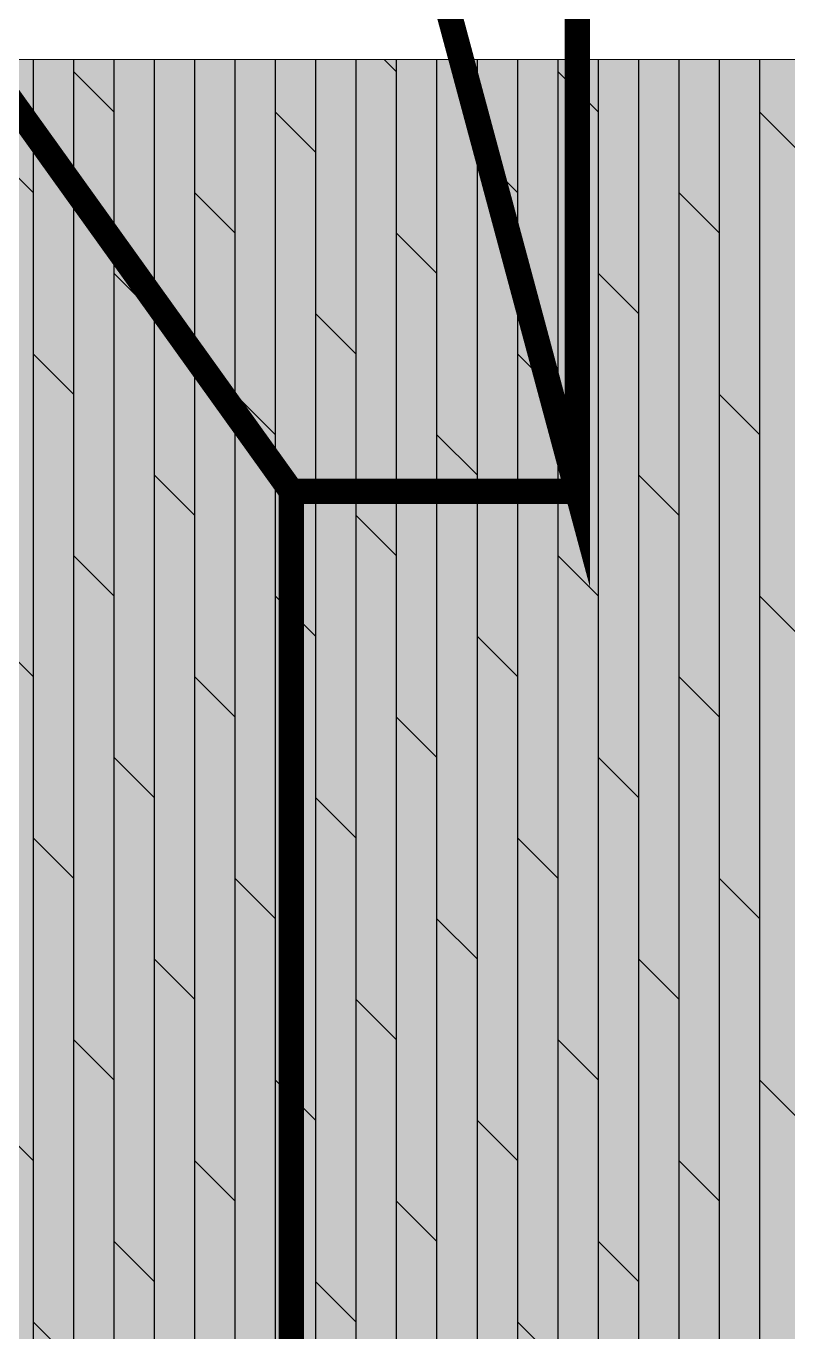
# Model space of a CAD drawing. Header units: millimetres. Extents: x -2842 to 18480, y -2414 to 14540.
# Drawn here: x 12152 to 13351, y 6872 to 8928 of the extents above; entities that cross this region are included whole.
import ezdxf

# ---------------------------------------------------------------- set-up
doc = ezdxf.new("R2010")
doc.units = ezdxf.units.MM
doc.header["$LTSCALE"] = 150
doc.linetypes.add('DASHED', pattern=[0.75, 0.5, -0.25])
for name, color, linetype, true_color in [('ad-Primary Roof', 5, 'Continuous', 0x0000ff), ('ad-Secondary Roof', 6, 'Continuous', 0xff00ff), ('ad-Verandah', 7, 'Continuous', 0xa57c52)]:
    doc.layers.add(name, color=color, linetype=linetype, true_color=true_color)

# ---------------------------------------------------------------- blocks, each defined once
blk = doc.blocks.new('zw$6CCD')
at = {"layer": 'ad-Verandah', "transparency": 33554534}
h = blk.add_hatch(color=256, dxfattribs=at)
h.dxf.hatch_style = 1
h.paths.add_polyline_path([(6195, -13620), (12120, -13620), (12120, -4745), (13640, -4745), (13640, -8875), (14550, -8875), (14550, -14850), (6195, -14850)])
at = {"layer": 'ad-Verandah', "transparency": 33554687}
h = blk.add_hatch(dxfattribs=at)
h.set_pattern_fill('DOLMIT', color=256, scale=10, angle=90)
h.set_pattern_definition([(90, (6195, -14830), (-63.5, 2e-14), []), (135, (6195, -14830), (-127, -127), [89.8026, -179.605])])
h.paths.add_polyline_path([(6195, -13620), (12120, -13620), (12120, -4745), (13640, -4745), (13640, -8875), (14550, -8875), (14550, -14850), (6195, -14850)])
at = {"layer": 'ad-Verandah', "lineweight": 9}
blk.add_lwpolyline([(6195, -13620), (12120, -13620), (12120, -4745), (13640, -4745), (13640, -8875), (14550, -8875), (14550, -14850), (6195, -14850)], close=True, dxfattribs=at)
blk = doc.blocks.new('A$Ca594aa6c')
at = {"layer": 'ad-Primary Roof', "linetype": 'DASHED', "ltscale": 2, "const_width": 40}
blk.add_lwpolyline([(12570, -5425), (12570, -8425)], dxfattribs=at)
at = {"layer": 'ad-Secondary Roof', "linetype": 'DASHED', "ltscale": 2, "const_width": 40}
for points in [[(13020, 450), (12231.4, -2487.5), (13020, -5425)], [(13020, 450), (12570, 450), (10464.6, -2487.5), (12570, -5425), (13020, -5425)]]:
    blk.add_lwpolyline(points, close=True, dxfattribs=at)
blk = doc.blocks.new('1625W-Roof Plan')
at = {"rotation": 360}
blk.add_blockref('A$Ca594aa6c', (0, 13620), dxfattribs=at)

msp = doc.modelspace()

# ---------------------------------------------------------------- block references
at = {"layer": 'ad-Verandah'}
msp.add_blockref('zw$6CCD', (0, 13620), dxfattribs=at)

# ---------------------------------------------------------------- next in the draw order: block references
msp.add_blockref('1625W-Roof Plan', (0, 0))

doc.saveas('drawing.dxf')
